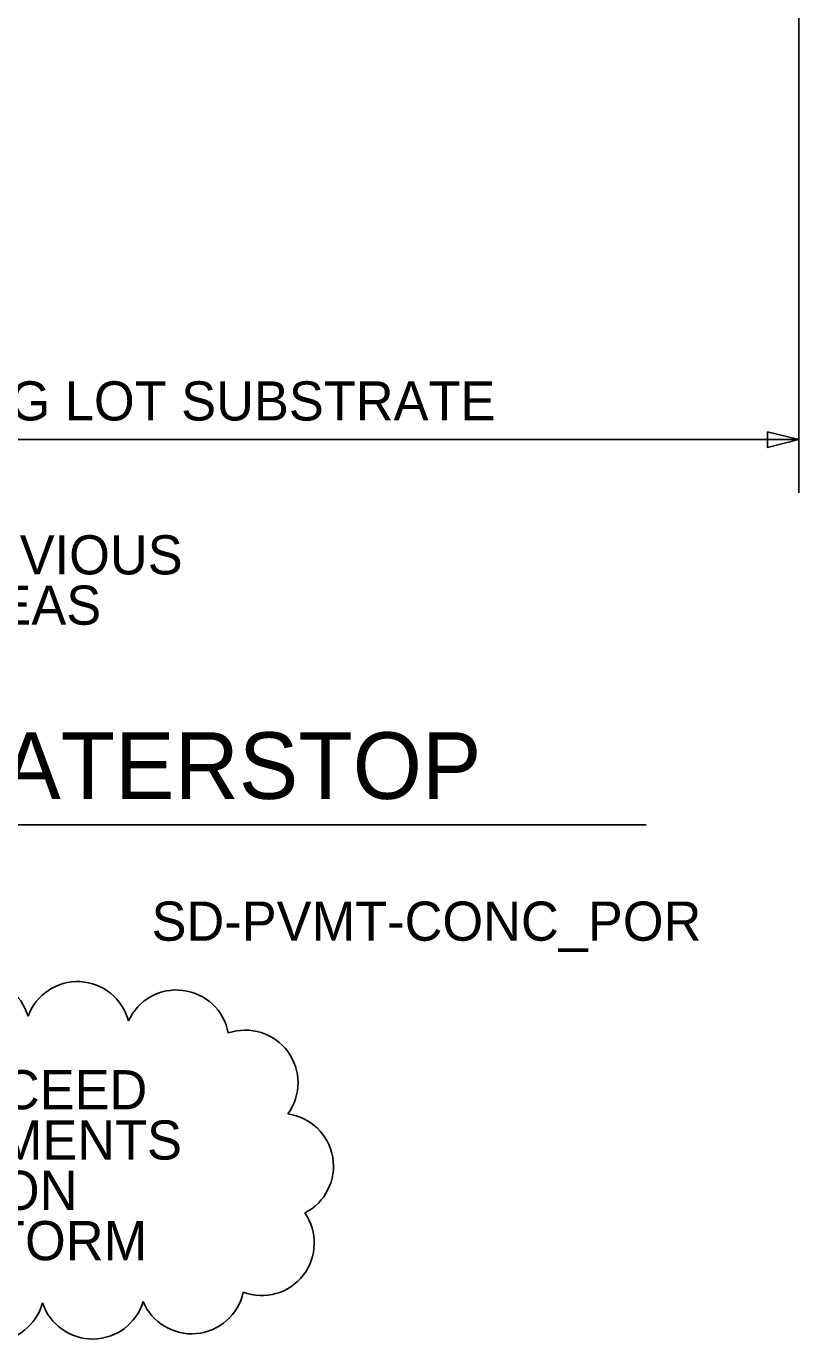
# Model space of a CAD drawing. Extents: x 9962.6 to 10035.4, y 9942 to 10013.5.
# Drawn here: x 10002.65 to 10023.24, y 9943.34 to 9978.41 of the extents above; entities that cross this region are included whole.
import ezdxf

# ---------------------------------------------------------------- set-up
doc = ezdxf.new("R2010")
doc.units = 0
for name, color, linetype in [('Default', 7, 'Continuous'), ('G-ANNO-TEXT', 7, 'Continuous'), ('G-ANNO-TTXT', 7, 'Continuous'), ('G-DETL-LINE', 7, 'Continuous'), ('G-DETL-TEXT', 7, 'Continuous')]:
    doc.layers.add(name, color=color, linetype=linetype)

# ---------------------------------------------------------------- blocks, each defined once
blk = doc.blocks.new('TERARR')
at = {"layer": 'Default'}
blk.add_lwpolyline([(-0.667, 0.167), (0, 0), (-0.667, -0.167)], close=True, dxfattribs=at)

msp = doc.modelspace()

# ---------------------------------------------------------------- linework, layer by layer
at = {"layer": 'G-ANNO-TEXT'}
for p, q in [((9980.628, 9967.389), (10023.242, 9967.389)), ((9963.363, 9957.117), (10019.177, 9957.117))]:
    msp.add_line(p, q, dxfattribs=at)
at = {"layer": 'G-DETL-LINE'}
msp.add_line((10023.242, 9995.869), (10023.242, 9965.974), dxfattribs=at)
at = {"layer": 'G-DETL-TEXT'}
for centre, start, end in [((10001.348, 9951.618), 16.5103, 161.5103), ((10004.014, 9951.533), 14.8166, 159.8166), ((10006.652, 9951.31), 10.5491, 155.5491), ((10008.488, 9950.238), 323.8775, 108.8775), ((10009.434, 9948.017), 297.2745, 82.2745), ((10008.922, 9945.97), 249.6281, 34.6281), ((10007.059, 9944.952), 202.7047, 347.7047), ((10001.728, 9944.742), 199.6977, 344.6977), ((10004.417, 9944.813), 198.3232, 343.3232)]:
    msp.add_arc(centre, 1.405, start, end, dxfattribs=at)

# ---------------------------------------------------------------- block references
at = {"layer": 'G-ANNO-TEXT', "xscale": 1.249984, "yscale": 1.249984}
msp.add_blockref('TERARR', (10023.242, 9967.389), dxfattribs=at)
msp.add_blockref('TERARR', (10023.242, 9967.389), dxfattribs=at)

# ---------------------------------------------------------------- texts
at = {"layer": 'G-ANNO-TEXT'}
for s, p in [('COMPACTED PARKING LOT SUBSTRATE', (9987.697, 9967.899)), ('NOTE: INSTALL WATERSTOP BETWEEN PERVIOUS ', (9972.376, 9963.795)), ('PAVEMENT AND STANDARD PAVEMENT AREAS', (9972.376, 9962.454)), ('SD-PVMT-CONC_POR', (10005.988, 9954.028)), ('1. PRODUCTS & SPECS SHALL MEET OR EXCEED ', (9972.362, 9949.533)), ('MICHIGAN CONCRETE INSTITUTE REQUIREMENTS', (9972.362, 9948.192)), ('2. THICKNESS OF AGG BASE TO BE BASED ON ', (9972.362, 9946.851)), ('GEOTECHNICAL DATA AND ENGINEERED STORM ', (9972.362, 9945.51))]:
    msp.add_text(s, height=1.044, dxfattribs=at).set_placement(p)
at = {"layer": 'G-ANNO-TTXT'}
msp.add_text('PERVIOUS CONCRETE WITH WATERSTOP', height=1.776, dxfattribs=at).set_placement((9966.094, 9957.809))

doc.saveas('drawing.dxf')
